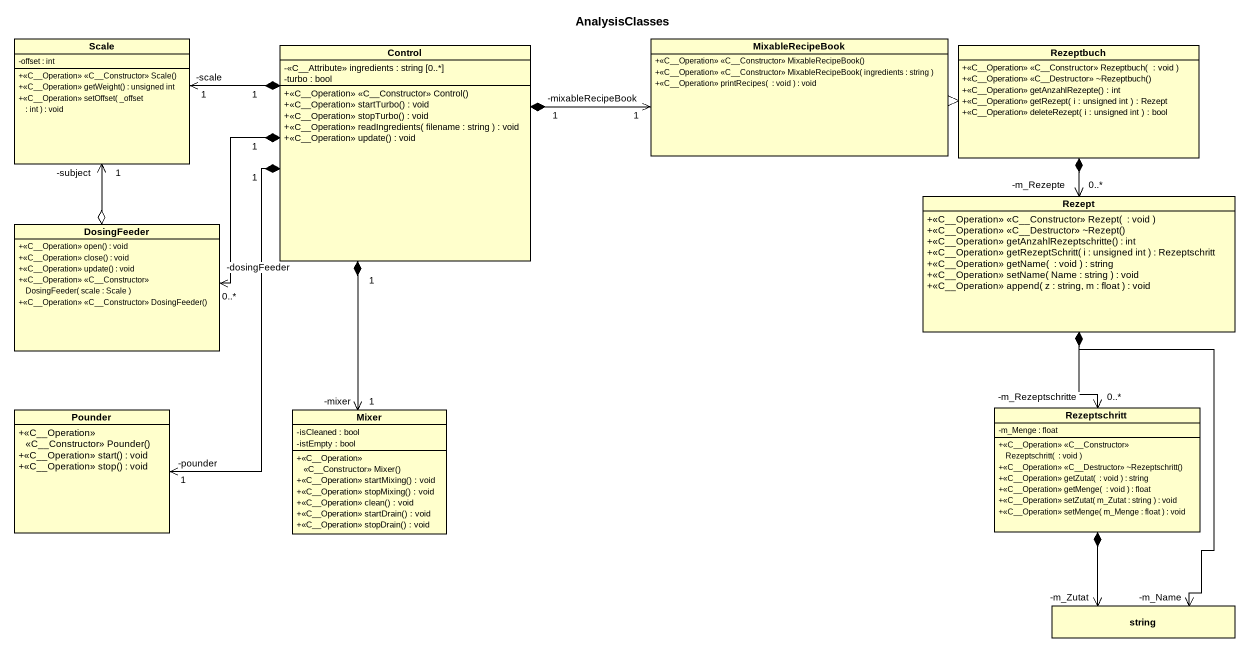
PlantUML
@startuml
title AnalysisClasses
hide circle
hide empty members
skinparam classAttributeIconSize 0
class "Scale" as Scale_ {
  -offset : int
  +<<C~__Operation>> <<C~__Constructor>> Scale()
  +<<C__Operation>> getWeight() : unsigned int
  +<<C__Operation>> setOffset( _offset : int ) : void
}
class "Control" as Control_ {
  -<<C__Attribute>> ingredients : string [0..*]
  -turbo : bool
  +<<C~__Operation>> <<C~__Constructor>> Control()
  +<<C__Operation>> startTurbo() : void
  +<<C__Operation>> stopTurbo() : void
  +<<C__Operation>> readIngredients( filename : string ) : void
  +<<C__Operation>> update() : void
}
class MixableRecipeBook {
  +<<C~__Operation>> <<C~__Constructor>> MixableRecipeBook()
  +<<C~__Operation>> <<C~__Constructor>> MixableRecipeBook( ingredients : string )
  +<<C__Operation>> printRecipes(  : void ) : void
}
class Rezeptbuch {
  +<<C~__Operation>> <<C~__Constructor>> Rezeptbuch(  : void )
  +<<C~__Operation>> <<C~__Destructor>> ~Rezeptbuch()
  +<<C__Operation>> getAnzahlRezepte() : int
  +<<C__Operation>> getRezept( i : unsigned int ) : Rezept
  +<<C__Operation>> deleteRezept( i : unsigned int ) : bool
}
class DosingFeeder {
  +<<C__Operation>> open() : void
  +<<C__Operation>> close() : void
  +<<C__Operation>> update() : void
  +<<C~__Operation>> <<C~__Constructor>> DosingFeeder( scale : Scale )
  +<<C~__Operation>> <<C~__Constructor>> DosingFeeder()
}
class Rezept {
  +<<C~__Operation>> <<C~__Constructor>> Rezept(  : void )
  +<<C~__Operation>> <<C~__Destructor>> ~Rezept()
  +<<C__Operation>> getAnzahlRezeptschritte() : int
  +<<C__Operation>> getRezeptSchritt( i : unsigned int ) : Rezeptschritt
  +<<C__Operation>> getName(  : void ) : string
  +<<C__Operation>> setName( Name : string ) : void
  +<<C__Operation>> append( z : string, m : float ) : void
}
class Pounder {
  +<<C~__Operation>> <<C~__Constructor>> Pounder()
  +<<C__Operation>> start() : void
  +<<C__Operation>> stop() : void
}
class Mixer {
  -isCleaned : bool
  -istEmpty : bool
  +<<C~__Operation>> <<C~__Constructor>> Mixer()
  +<<C__Operation>> startMixing() : void
  +<<C__Operation>> stopMixing() : void
  +<<C__Operation>> clean() : void
  +<<C__Operation>> startDrain() : void
  +<<C__Operation>> stopDrain() : void
}
class Rezeptschritt {
  -m_Menge : float
  +<<C~__Operation>> <<C~__Constructor>> Rezeptschritt(  : void )
  +<<C~__Operation>> <<C~__Destructor>> ~Rezeptschritt()
  +<<C__Operation>> getZutat(  : void ) : string
  +<<C__Operation>> getMenge(  : void ) : float
  +<<C__Operation>> setZutat( m_Zutat : string ) : void
  +<<C__Operation>> setMenge( m_Menge : float ) : void
}
class string
Scale_ "-subject\n1" <--o DosingFeeder
Control_ "1" *-left-> "1\n-scale" Scale_
Control_ "1" *-right-> "1\n-mixableRecipeBook" MixableRecipeBook
Control_ "1" *-left-> "0..*\n-dosingFeeder" DosingFeeder
Control_ "1" *--> "1\n-pounder" Pounder
Control_ "1" *--> "1\n-mixer" Mixer
MixableRecipeBook -right-|> Rezeptbuch
Rezept "-m_Rezepte\n0..*" <-up-* Rezeptbuch
Rezeptschritt "-m_Rezeptschritte\n0..*" <-up-* Rezept
string "-m_Name" <-up-* Rezept
string "-m_Zutat" <-up-* Rezeptschritt
@enduml
